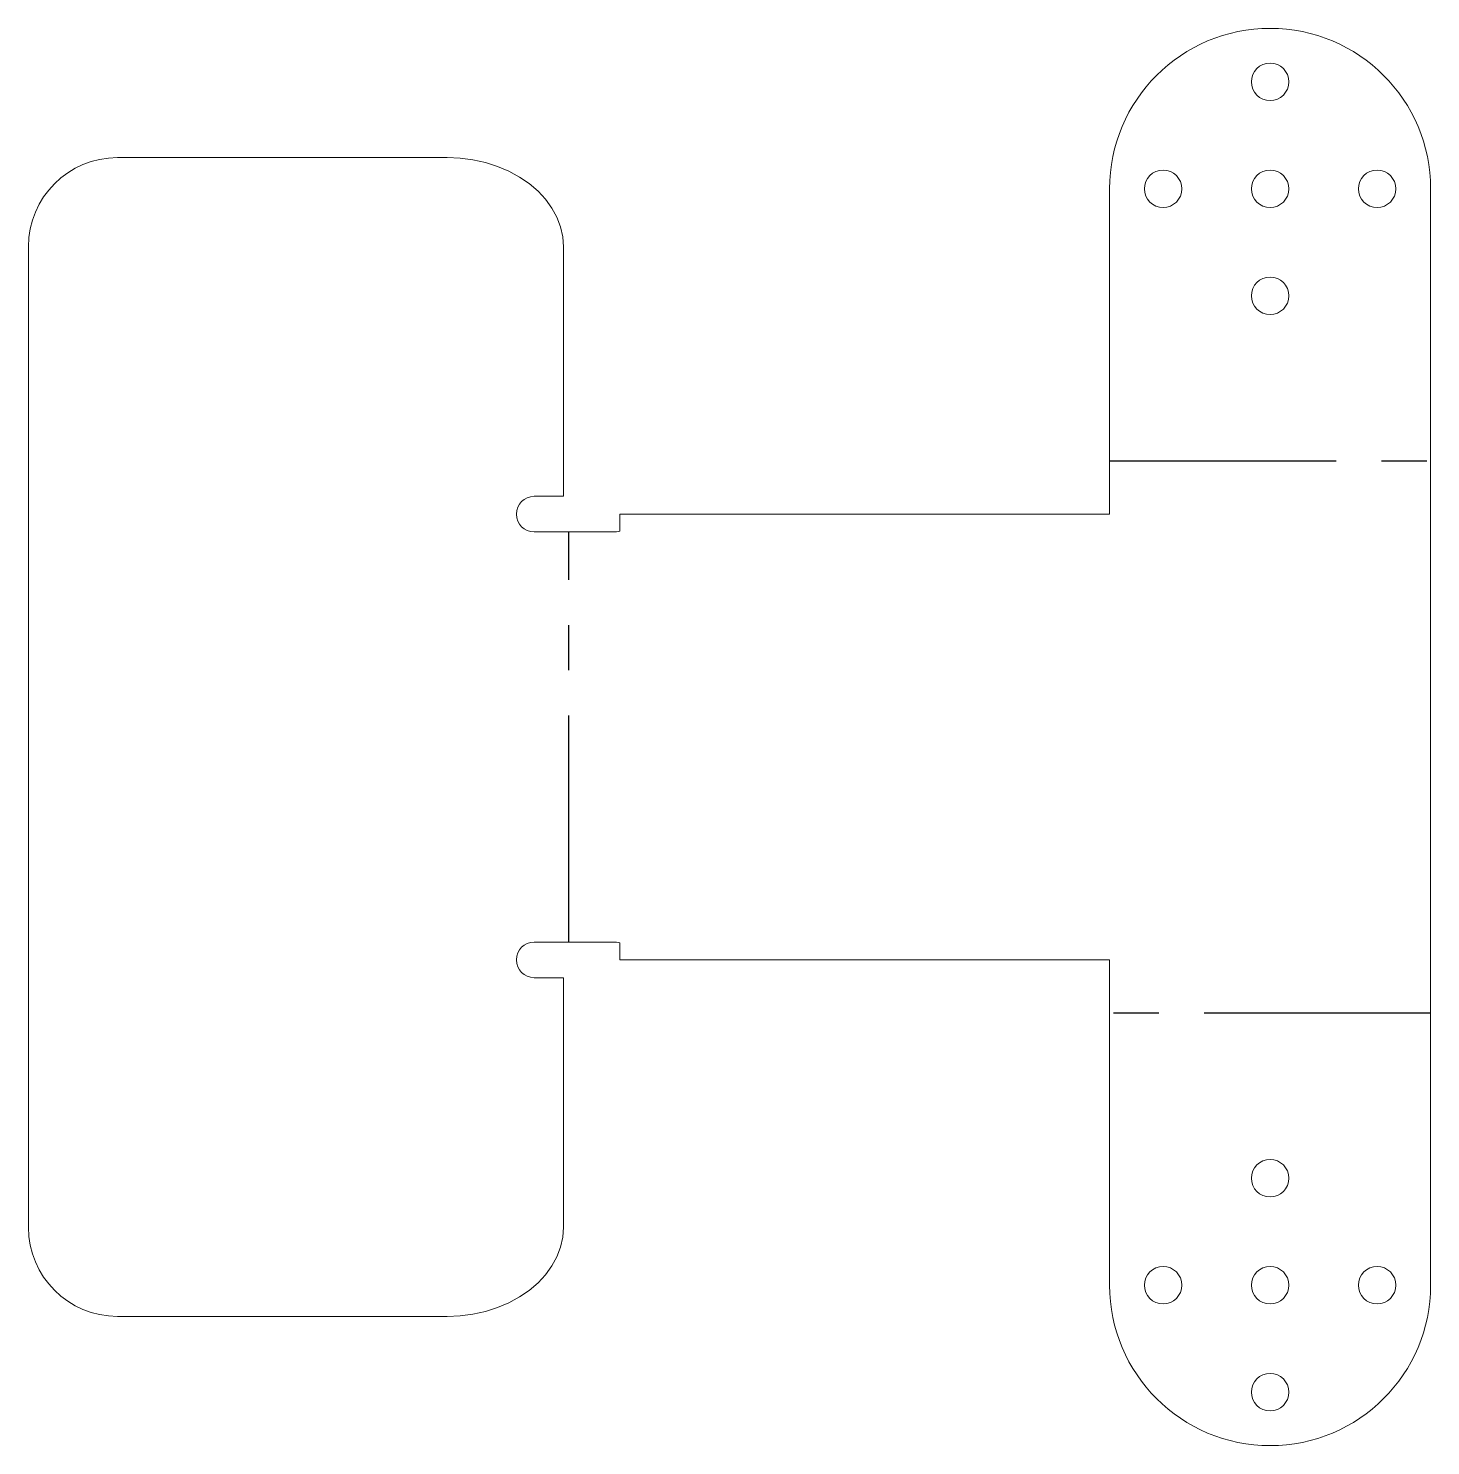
# Model space of a CAD drawing. Header units: millimetres. Extents: x -60.6 to 18, y -22.5 to 57.
import ezdxf

# ---------------------------------------------------------------- set-up
doc = ezdxf.new("R2010")
doc.units = ezdxf.units.MM
doc.linetypes.add('CENTERX2', pattern=[20.32, 12.7, -2.54, 2.54, -2.54])

msp = doc.modelspace()

# ---------------------------------------------------------------- linework, layer by layer
at = {"color": 7, "linetype": 'Continuous', "lineweight": 15}
for p, q in [((-55.624, 49.75), (-37.151, 49.75)), ((0, 47.998), (0, 29.75)), ((18, 47.998), (18, -13.498)), ((-60.624, -10.25), (-60.624, 44.75)), ((-30.624, 30.75), (-30.624, 44.75)), ((-30.624, 30.75), (-32.261, 30.75)), ((-27.452, 29.75), (-27.452, 28.801)), ((-27.452, 29.75), (0, 29.75)), ((-27.862, 28.75), (-32.261, 28.75)), ((-32.261, 5.75), (-27.862, 5.75)), ((-27.452, 5.699), (-27.452, 4.75)), ((0, 4.75), (-27.452, 4.75)), ((0, 4.75), (0, -13.498)), ((-32.261, 3.75), (-30.624, 3.75)), ((-30.624, -10.25), (-30.624, 3.75)), ((-55.624, -15.25), (-37.151, -15.25))]:
    msp.add_line(p, q, dxfattribs=at)
at = {"color": 7, "linetype": 'CENTERX2'}
for p, q in [((0, 32.749), (18, 32.749)), ((-30.312, 5.75), (-30.312, 28.75)), ((18, 1.751), (0, 1.751))]:
    msp.add_line(p, q, dxfattribs=at)
at = {"color": 7, "linetype": 'Continuous', "lineweight": 15, "flags": 128}
for points in [[(-30.624, 44.75), (-30.665, 45.31), (-30.787, 45.863), (-30.99, 46.401), (-31.27, 46.919), (-31.624, 47.41), (-32.048, 47.867), (-32.535, 48.286), (-33.081, 48.659), (-33.678, 48.984), (-34.319, 49.255), (-34.995, 49.469), (-35.698, 49.625), (-36.42, 49.719), (-37.151, 49.75)], [(-37.151, -15.25), (-36.42, -15.219), (-35.698, -15.125), (-34.995, -14.969), (-34.319, -14.755), (-33.678, -14.484), (-33.081, -14.159), (-32.535, -13.786), (-32.048, -13.367), (-31.624, -12.91), (-31.27, -12.419), (-30.99, -11.901), (-30.787, -11.363), (-30.665, -10.81), (-30.624, -10.25)]]:
    msp.add_lwpolyline(points, dxfattribs=at)
at = {"color": 7, "linetype": 'Continuous', "lineweight": 15}
for centre in [(9, 53.998), (3, 47.998), (9, 47.998), (15, 47.998), (9, 41.998), (9, -7.498), (3, -13.498), (9, -13.498), (15, -13.498), (9, -19.498)]:
    msp.add_circle(centre, 1.05, dxfattribs=at)
for centre, radius, start, end in [((9, 47.998), 9, 0, 180), ((-55.624, 44.75), 5, 90, 180), ((-32.261, 29.75), 1, 90, 270), ((-27.86, 30.423), 1.673, 269.94238, 284.129), ((-32.261, 4.75), 1, 90, 270), ((-27.86, 4.077), 1.673, 75.871, 90.05762), ((-55.624, -10.25), 5, 180, 270), ((9, -13.498), 9, 180, 0)]:
    msp.add_arc(centre, radius, start, end, dxfattribs=at)

doc.saveas('drawing.dxf')
